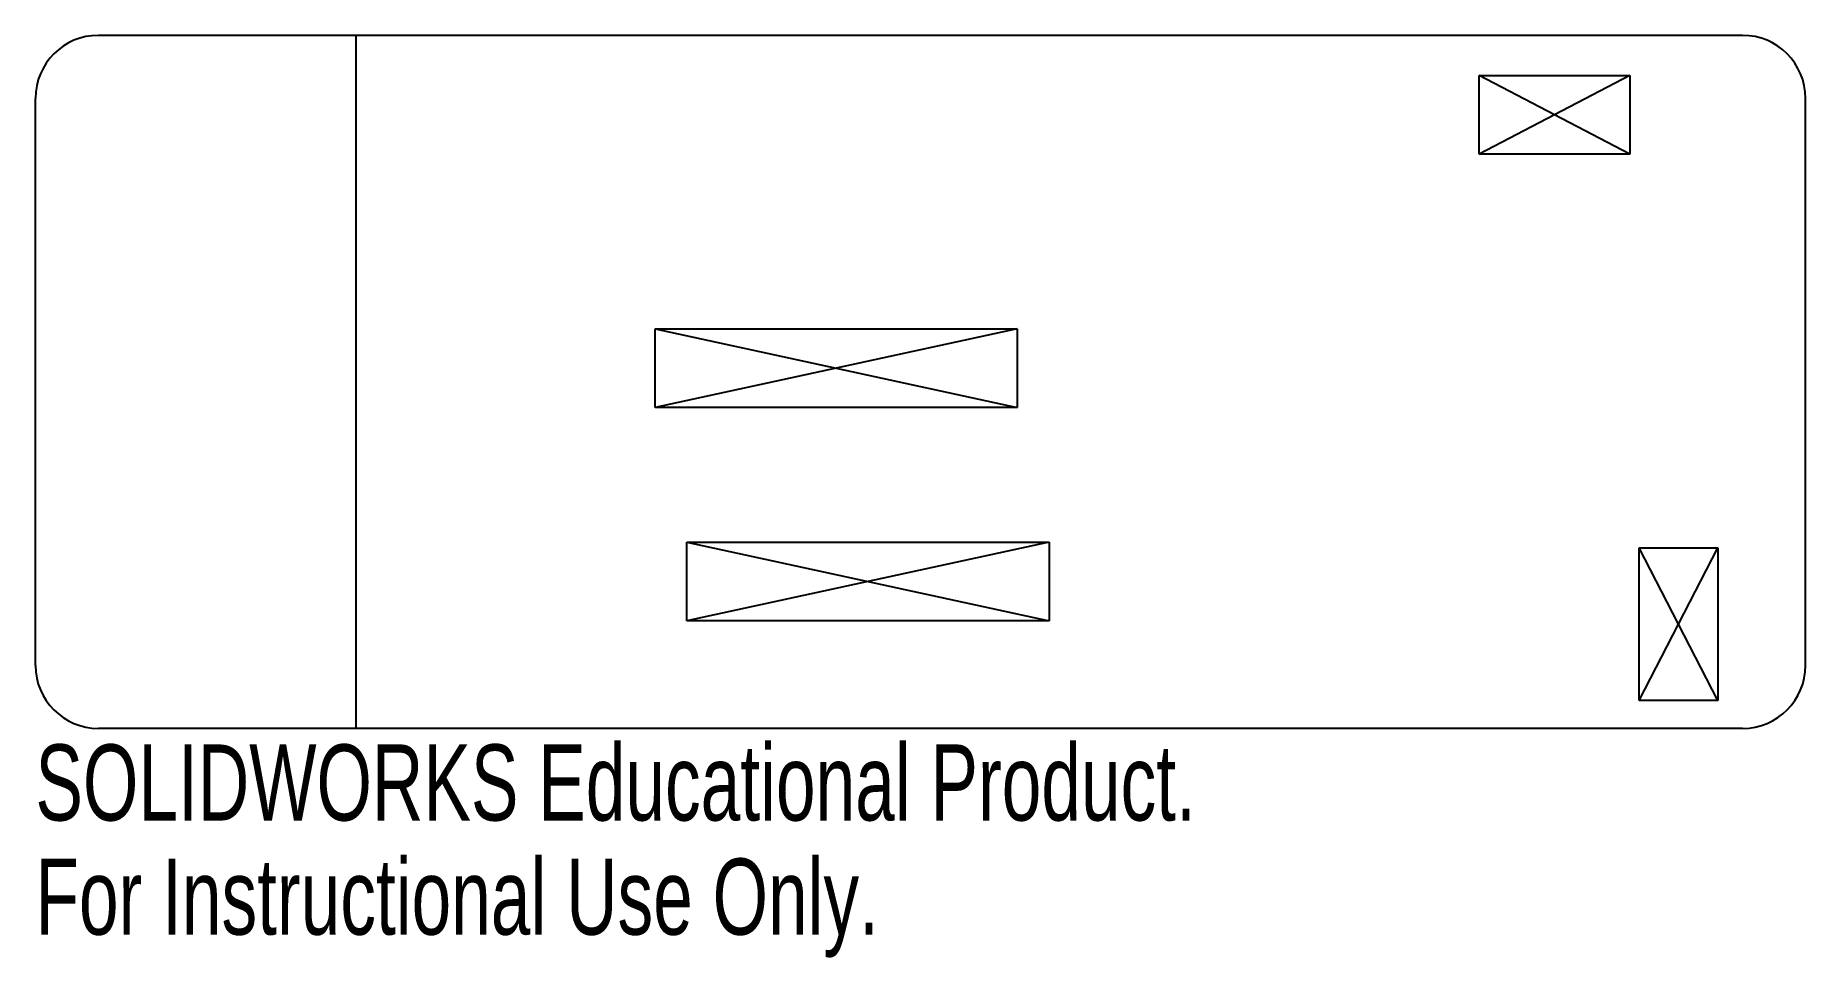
# Model space of a CAD drawing. Header units: inches. Extents: x 0.46 to 4.88, y -5.59 to -3.28.
import ezdxf

# ---------------------------------------------------------------- set-up
doc = ezdxf.new("R2010")
doc.units = ezdxf.units.IN
doc.header["$MEASUREMENT"] = 0
doc.styles.add('SLDTEXTSTYLE0', font='TXT', dxfattribs={"width": 0.7})

msp = doc.modelspace()

# ---------------------------------------------------------------- linework, layer by layer
at = {"color": 7, "linetype": 'Continuous', "lineweight": 25}
for p, q in [((4.725, -3.281), (0.6148, -3.281)), ((1.2589, -5.014), (1.2589, -3.281)), ((4.0668, -3.381), (4.4428, -3.381)), ((4.0668, -3.5779), (4.0668, -3.381)), ((4.4428, -3.381), (4.0668, -3.5779)), ((4.4428, -3.5779), (4.0668, -3.381)), ((4.4428, -3.381), (4.4428, -3.5779)), ((0.4573, -4.8565), (0.4573, -3.4385)), ((4.8825, -4.8565), (4.8825, -3.4385)), ((4.4428, -3.5779), (4.0668, -3.5779)), ((2.0062, -4.2119), (2.0062, -4.015)), ((2.0062, -4.015), (2.9117, -4.015)), ((2.9117, -4.015), (2.0062, -4.2119)), ((2.0062, -4.015), (2.9117, -4.2119)), ((2.9117, -4.015), (2.9117, -4.2119)), ((2.9117, -4.2119), (2.0062, -4.2119)), ((2.0857, -4.7449), (2.0857, -4.5481)), ((2.0857, -4.5481), (2.9912, -4.5481)), ((2.0857, -4.5481), (2.9912, -4.7449)), ((2.9912, -4.5481), (2.0857, -4.7449)), ((2.9912, -4.5481), (2.9912, -4.7449)), ((4.4662, -4.9445), (4.4662, -4.5626)), ((4.4662, -4.5626), (4.663, -4.5626)), ((4.663, -4.9445), (4.4662, -4.5626)), ((4.4662, -4.9445), (4.663, -4.5626)), ((4.663, -4.5626), (4.663, -4.9445)), ((2.9912, -4.7449), (2.0857, -4.7449)), ((4.663, -4.9445), (4.4662, -4.9445)), ((4.725, -5.014), (0.6148, -5.014))]:
    msp.add_line(p, q, dxfattribs=at)
for centre, start, end in [((0.6148, -3.4385), 90, 180), ((4.725, -3.4385), 0, 90), ((0.6148, -4.8565), 180, 270), ((4.725, -4.8565), 270, 0)]:
    msp.add_arc(centre, 0.1575, start, end, dxfattribs=at)

# ---------------------------------------------------------------- texts
at = {"color": 7, "linetype": 'Continuous', "char_height": 0.1903, "attachment_point": 1, "style": 'SLDTEXTSTYLE0'}
for s, insert in [('SOLIDWORKS Educational Product.', (0.4573, -5.0542)), ('For Instructional Use Only.', (0.4573, -5.3396))]:
    msp.add_mtext(s, dxfattribs=dict(at, insert=insert))

doc.saveas('drawing.dxf')
